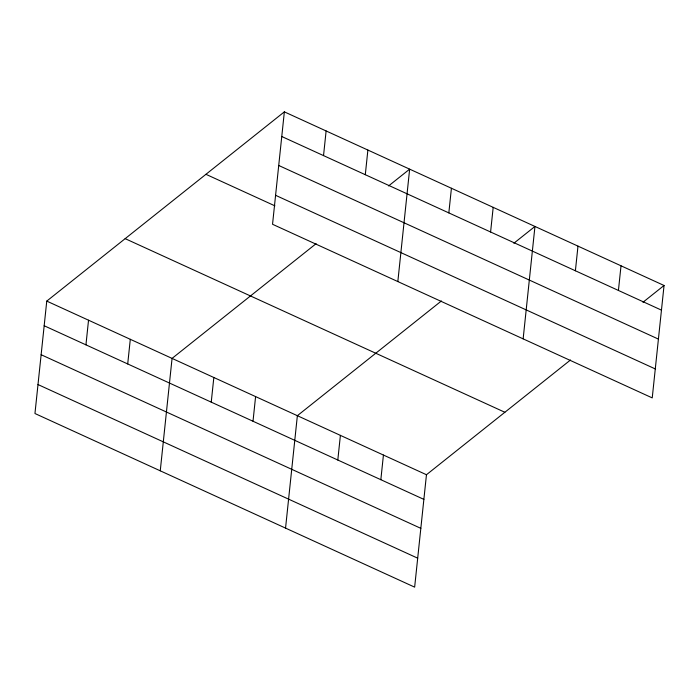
<?xml version="1.0" encoding="UTF-8"?>
<svg xmlns="http://www.w3.org/2000/svg" width="699" height="699" viewBox="0 0 699 699"><rect width="100%" height="100%" fill="white"/><g stroke="black" fill="none" stroke-linecap="round" stroke-linejoin="round"><path stroke-width="1.05" d="M284.353 111.857L272.54 224.274L652.237 397.897L664.05 285.48L284.353 111.857L46.763 301.103L34.95 413.52L414.647 587.143L426.46 474.726L570.498 359.994M85.942 344.852L88.528 320.203M127.707 363.952L130.302 339.303M160.254 470.811L172.068 358.395L316.105 243.671M211.238 402.143L213.833 377.495M253.012 421.244L255.598 396.595M323.532 155.606L326.118 130.958M285.55 528.112L297.363 415.695L441.401 300.963M365.297 174.706L367.884 150.058M337.809 460.021L340.396 435.372M397.836 281.575L409.649 169.158L388.574 185.943M380.841 479.697L383.428 455.049M448.828 212.898L451.423 188.258M490.593 231.998L493.188 207.35M523.14 338.866L534.953 226.45L513.879 243.235M575.391 270.775L577.986 246.127M618.423 290.452L621.018 265.803M642.975 302.265L664.05 285.48M281.758 136.506L661.464 310.129M278.718 165.471L658.414 339.094M275.581 195.309L655.278 368.932M205.952 174.313L274.908 205.847M125.165 238.656L504.87 412.27M46.763 301.103L426.46 474.726M44.177 325.751L423.874 499.374M41.127 354.716L420.824 528.339M37.991 384.555L417.687 558.178"/></g></svg>
